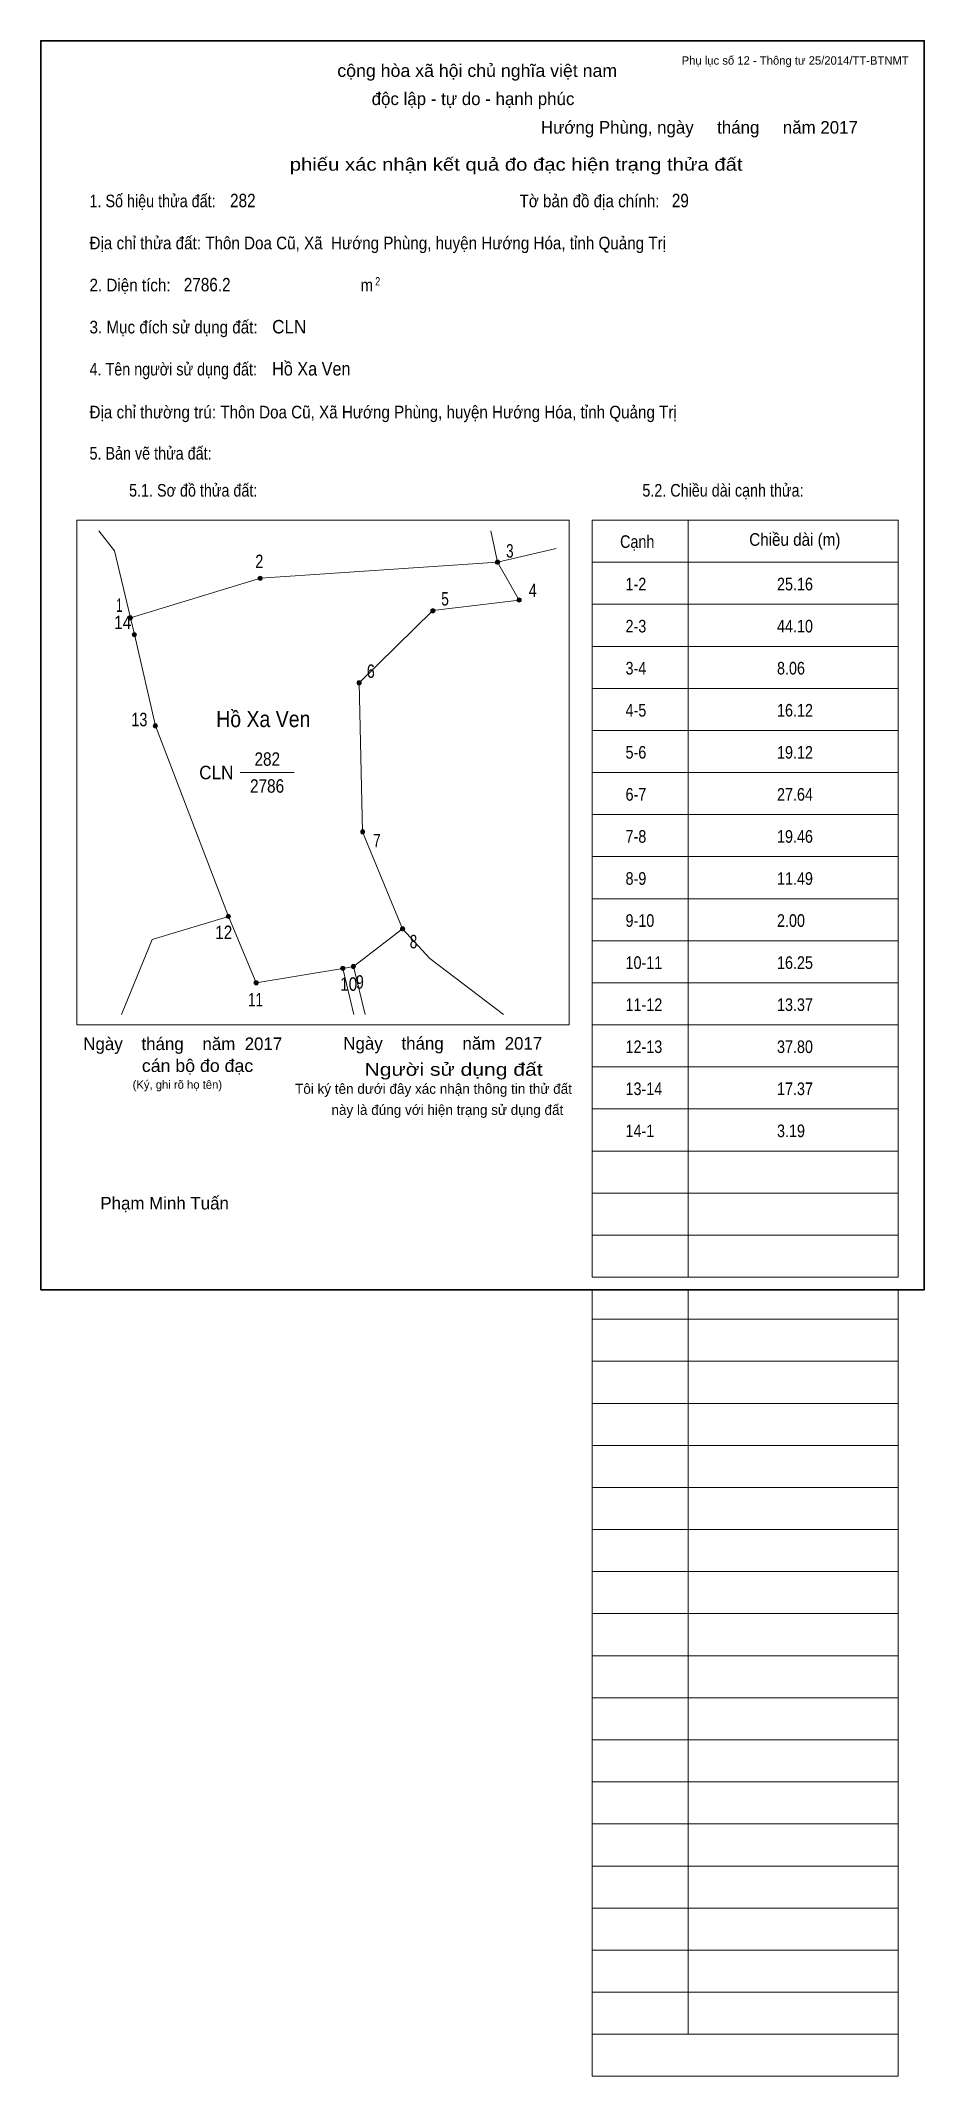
# Model space of a CAD drawing. Header units: centimetres. Extents: x 0 to 21, y -18.7 to 29.7.
import ezdxf
from ezdxf.enums import TextEntityAlignment as Align

# ---------------------------------------------------------------- set-up
doc = ezdxf.new("R2010")
doc.units = ezdxf.units.CM
doc.header["$LTSCALE"] = 0.12
for name, color, linetype in [('2', 7, 'Continuous'), ('30', 7, 'Continuous'), ('34', 7, 'Continuous')]:
    doc.layers.add(name, color=color, linetype=linetype)
for name, color, linetype, lineweight in [('32', 7, 'Continuous', 13), ('33', 7, 'Continuous', 13), ('6', 7, 'Continuous', 13), ('63', 7, 'Continuous', 13)]:
    doc.layers.add(name, color=color, linetype=linetype, lineweight=lineweight)

msp = doc.modelspace()

# ---------------------------------------------------------------- hatches: boundary and pattern name
at = {"layer": '32'}
for points in [[(5.2665, 16.916, 1), (5.1665, 16.916, 1)], [(10.9082, 17.3006, 1), (10.8082, 17.3006, 1)], [(2.1802, 15.9761, 1), (2.0802, 15.9761, 1)], [(9.3696, 16.1466, 1), (9.2696, 16.1466, 1)], [(11.4211, 16.4031, 1), (11.3211, 16.4031, 1)], [(2.2751, 15.5786, 1), (2.1751, 15.5786, 1)], [(7.6168, 14.4323, 1), (7.5168, 14.4323, 1)], [(2.7738, 13.4078, 1), (2.6738, 13.4078, 1)], [(7.7027, 10.8896, 1), (7.6027, 10.8896, 1)], [(4.5087, 8.8816, 1), (4.4087, 8.8816, 1)], [(8.6502, 8.5816, 1), (8.5502, 8.5816, 1)], [(5.1729, 7.3006, 1), (5.0729, 7.3006, 1)], [(7.2283, 7.643, 1), (7.1283, 7.643, 1)], [(7.4809, 7.6853, 1), (7.3809, 7.6853, 1)]]:
    msp.add_hatch(color=256, dxfattribs=at).paths.add_polyline_path(points)

# ---------------------------------------------------------------- linework, layer by layer
for centre in [(5.2165, 16.916), (10.8582, 17.3006), (2.1302, 15.9761), (9.3196, 16.1466), (11.3711, 16.4031), (2.2251, 15.5786), (7.5668, 14.4323), (2.7238, 13.4078), (7.6527, 10.8896), (4.4587, 8.8816), (8.6002, 8.5816), (5.1229, 7.3006), (7.1783, 7.643), (7.4309, 7.6853)]:
    msp.add_circle(centre, 0.05, dxfattribs=at)
at = {"layer": '33'}
msp.add_line((4.74, 12.3), (6.02, 12.3), dxfattribs=at)
at = {"layer": '6'}
for p, q in [((10.86, 17.3), (11.37, 16.4)), ((7.18, 7.64), (7.44, 6.55)), ((7.43, 7.69), (7.71, 6.55))]:
    msp.add_line(p, q, dxfattribs=at)
for points in [[(1.38, 18.05), (1.75, 17.57), (2.13, 15.98)], [(10.7, 18.05), (10.86, 17.3), (12.25, 17.63)], [(10.86, 17.3), (5.22, 16.92), (2.13, 15.98)], [(2.13, 15.98), (2.23, 15.58), (2.73, 13.41), (4.46, 8.88)], [(8.6, 8.58), (7.65, 10.89), (7.57, 14.43), (9.32, 16.15), (11.37, 16.4)], [(4.46, 8.88), (2.65, 8.33), (1.92, 6.55)], [(7.18, 7.64), (5.12, 7.3), (4.46, 8.88)], [(7.18, 7.64), (7.43, 7.69), (8.6, 8.58)], [(11, 6.55), (9.25, 7.88), (8.6, 8.58)]]:
    msp.add_lwpolyline(points, dxfattribs=at)
at = {"layer": '63'}
for p, q in [((0.86, 18.3), (12.56, 18.3)), ((0.86, 6.3), (0.86, 18.3)), ((12.56, 6.3), (12.56, 18.3)), ((13.11, 18.3), (20.38, 18.3)), ((13.11, 0.3), (13.11, 18.3)), ((15.39, 0.3), (15.39, 18.3)), ((20.38, 0.3), (20.38, 18.3)), ((13.11, 17.3), (20.38, 17.3)), ((13.11, 16.3), (20.38, 16.3)), ((13.11, 15.3), (20.38, 15.3)), ((13.11, 14.3), (20.38, 14.3)), ((13.11, 13.3), (20.38, 13.3)), ((13.11, 12.3), (20.38, 12.3)), ((13.11, 11.3), (20.38, 11.3)), ((13.11, 10.3), (20.38, 10.3)), ((13.11, 9.3), (20.38, 9.3)), ((13.11, 8.3), (20.38, 8.3)), ((13.11, 7.3), (20.38, 7.3)), ((0.86, 6.3), (12.56, 6.3)), ((13.11, 6.3), (20.38, 6.3)), ((13.11, 5.3), (20.38, 5.3)), ((13.11, 4.3), (20.38, 4.3)), ((13.11, 3.3), (20.38, 3.3)), ((13.11, 2.3), (20.38, 2.3)), ((13.11, 1.3), (20.38, 1.3)), ((13.11, 0.3), (20.38, 0.3)), ((13.11, -18.7), (13.11, 0)), ((15.39, -17.7), (15.39, 0)), ((20.38, -18.7), (20.38, 0)), ((13.11, -0.7), (20.38, -0.7)), ((13.11, -0.7), (20.38, -0.7)), ((13.11, -1.7), (20.38, -1.7)), ((13.11, -2.7), (20.38, -2.7)), ((13.11, -3.7), (20.38, -3.7)), ((13.11, -4.7), (20.38, -4.7)), ((13.11, -5.7), (20.38, -5.7)), ((13.11, -6.7), (20.38, -6.7)), ((13.11, -7.7), (20.38, -7.7)), ((13.11, -8.7), (20.38, -8.7)), ((13.11, -9.7), (20.38, -9.7)), ((13.11, -10.7), (20.38, -10.7)), ((13.11, -11.7), (20.38, -11.7)), ((13.11, -12.7), (20.38, -12.7)), ((13.11, -13.7), (20.38, -13.7)), ((13.11, -14.7), (20.38, -14.7)), ((13.11, -15.7), (20.38, -15.7)), ((13.11, -16.7), (20.38, -16.7)), ((13.11, -17.7), (20.38, -17.7)), ((13.11, -18.7), (20.38, -18.7))]:
    msp.add_line(p, q, dxfattribs=at)
at = {"layer": '63', "lineweight": 35}
msp.add_lwpolyline([(0, 0), (0, 29.7), (21, 29.7), (21, 0)], close=True, dxfattribs=at)

# ---------------------------------------------------------------- texts
at = {"layer": '2', "width": 0.9}
msp.add_text('Hồ Xa Ven', height=0.3847, dxfattribs=at).set_placement((5.29, 13.38), align=Align.CENTER)
at = {"layer": '30', "width": 0.85}
for s, p in [('1-2', (13.9, 16.63)), ('25.16', (17.5, 16.63)), ('2-3', (13.9, 15.63)), ('44.10', (17.5, 15.63)), ('3-4', (13.9, 14.63)), ('8.06', (17.5, 14.63)), ('4-5', (13.9, 13.63)), ('16.12', (17.5, 13.63)), ('5-6', (13.9, 12.63)), ('19.12', (17.5, 12.63)), ('6-7', (13.9, 11.63)), ('27.64', (17.5, 11.63)), ('7-8', (13.9, 10.63)), ('19.46', (17.5, 10.63)), ('8-9', (13.9, 9.63)), ('11.49', (17.5, 9.63)), ('9-10', (13.9, 8.63)), ('2.00', (17.5, 8.63)), ('10-11', (13.9, 7.63)), ('16.25', (17.5, 7.63)), ('11-12', (13.9, 6.63)), ('13.37', (17.5, 6.63)), ('12-13', (13.9, 5.63)), ('37.80', (17.5, 5.63)), ('13-14', (13.9, 4.63)), ('17.37', (17.5, 4.63)), ('14-1', (13.9, 3.63)), ('3.19', (17.5, 3.63))]:
    msp.add_text(s, height=0.3, dxfattribs=at).set_placement(p)
at = {"layer": '32'}
for s, width, p in [('2', 0.8, (5.195, 17.16)), ('3', 0.75, (11.15, 17.41)), ('5', 0.75, (9.61, 16.27)), ('4', 0.8, (11.695, 16.47)), ('14', 0.85, (1.95, 15.71)), ('1', 0.65, (1.87, 16.12)), ('6', 0.8, (7.845, 14.55)), ('13', 0.8, (2.345, 13.4)), ('7', 0.75, (7.99, 10.52)), ('12', 0.85, (4.35, 8.34)), ('8', 0.75, (8.86, 8.12)), ('10', 0.85, (7.32, 7.11)), ('9', 0.8, (7.585, 7.16)), ('11', 0.75, (5.105, 6.74))]:
    msp.add_text(s, height=0.32, dxfattribs=dict(at, width=width)).set_placement(p, align=Align.CENTER)
at = {"layer": '33', "width": 0.85}
for s, p in [('282', (5.385, 12.46)), ('2786', (5.38, 11.82))]:
    msp.add_text(s, height=0.32, dxfattribs=at).set_placement(p, align=Align.CENTER)
at = {"layer": '33', "width": 0.95}
msp.add_text('CLN', height=0.32, dxfattribs=at).set_placement((4.58, 12.14), align=Align.RIGHT)
at = {"layer": '34'}
for s, width, p in [('282', 0.85, (4.5, 25.74)), ('29', 0.85, (15, 25.74)), ('2786.2', 0.85, (3.4, 23.74)), ('CLN', 0.95, (5.5, 22.74)), ('Hồ Xa Ven', 0.9, (5.5, 21.74))]:
    msp.add_text(s, height=0.32, dxfattribs=dict(at, width=width)).set_placement(p)
at = {"layer": '63', "width": 1.05}
msp.add_text('cộng hòa xã hội chủ nghĩa việt nam', height=0.3, dxfattribs=at).set_placement((10.375, 28.84), align=Align.CENTER)
at = {"layer": '63'}
for s, height, p in [('Phụ lục số 12 - Thông tư 25/2014/TT-BTNMT', 0.2, (20.63, 29.13)), ('Ngày    tháng    năm  2017', 0.3, (5.74, 5.7)), ('Ngày    tháng    năm  2017', 0.3, (11.92, 5.71)), ('(Ký, ghi rõ họ tên)', 0.2, (4.31, 4.78))]:
    msp.add_text(s, height=height, dxfattribs=at).set_placement(p, align=Align.RIGHT)
for s, height, p in [('độc lập - tự do - hạnh phúc', 0.3, (10.275, 28.17)), ('Hướng Phùng, ngày     tháng     năm 2017', 0.3, (15.655, 27.49)), ('D', 0.00126, (2.1306, 15.98)), ('D', 0.00126, (2.1306, 15.98)), ('D', 0.00126, (2.1306, 15.98)), ('D', 0.00126, (2.1306, 15.98)), ('Tôi ký tên dưới đây xác nhận thông tin thử đất', 0.24, (9.335, 4.66)), ('này là đúng với hiện trạng sử dụng đất', 0.24, (9.665, 4.16)), ('Phạm Minh Tuấn', 0.3, (2.945, 1.91))]:
    msp.add_text(s, height=height, dxfattribs=at).set_placement(p, align=Align.CENTER)
for s, width, p in [('phiếu xác nhận kết quả đo đạc hiện trạng thửa đất', 1.2, (16.68, 26.61)), ('cán bộ đo đạc', 1.05, (5.05, 5.18)), ('Người sử dụng đất', 1.25, (11.93, 5.09))]:
    msp.add_text(s, height=0.3, dxfattribs=dict(at, width=width)).set_placement(p, align=Align.RIGHT)
for s, height, width, p in [('1. Số hiệu thửa đất:', 0.3, 0.85, (1.16, 25.74)), ('Tờ bản đồ địa chính:', 0.3, 0.9, (11.38, 25.74)), ('Địa chỉ thửa đất: Thôn Doa Cũ, Xã  Hướng Phùng, huyện Hướng Hóa, tỉnh Quảng Trị', 0.3, 0.9, (1.16, 24.74)), ('2. Diện tích:', 0.3, 0.9, (1.16, 23.74)), ('m', 0.3, 0.9, (7.6, 23.74)), ('2', 0.2, 0.8, (7.95, 23.88)), ('3. Mục đích sử dụng đất:', 0.3, 0.9, (1.16, 22.74)), ('4. Tên người sử dụng đất:', 0.3, 0.85, (1.16, 21.74)), ('Địa chỉ thường trú: Thôn Doa Cũ, Xã Hướng Phùng, huyện Hướng Hóa, tỉnh Quảng Trị', 0.3, 0.9, (1.16, 20.72)), ('5. Bản vẽ thửa đất:', 0.3, 0.85, (1.16, 19.74)), ('5.1. Sơ đồ thửa đất:', 0.3, 0.85, (2.1, 18.86)), ('5.2. Chiều dài cạnh thửa:', 0.3, 0.85, (14.3, 18.86)), ('Cạnh', 0.3, 0.85, (13.77, 17.64)), ('Chiều dài (m)', 0.3, 0.9, (16.84, 17.69))]:
    msp.add_text(s, height=height, dxfattribs=dict(at, width=width)).set_placement(p)

doc.saveas('drawing.dxf')
